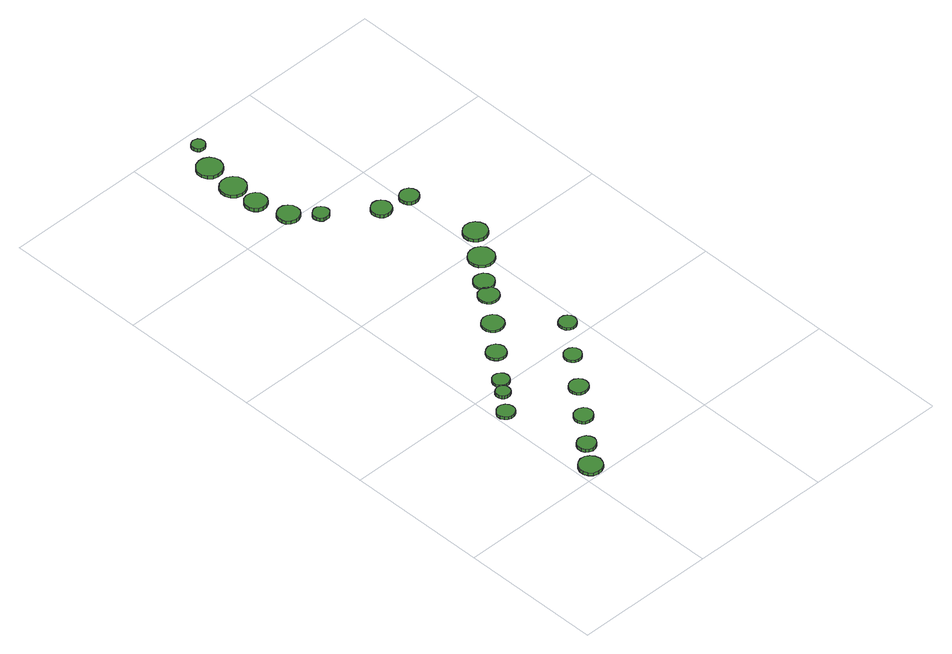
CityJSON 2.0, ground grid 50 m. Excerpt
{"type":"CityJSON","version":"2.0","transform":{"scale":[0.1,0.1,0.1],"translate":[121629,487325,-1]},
"CityObjects":{
"tree1":{"type":"SolitaryVegetationObject","attributes":{"function":"something"},"geometry":[{"type":"MultiSurface","lod":"1","boundaries":[[[0,1,2,3,4,5,6,7,8,9,10,11,12,13,14]],[[15,16,17,18,19,20,21,22,23,24,25,26,27,28,29]],[[0,29,28,1]],[[1,28,27,2]],[[2,27,26,3]],[[3,26,25,4]],[[4,25,24,5]],[[5,24,23,6]],[[6,23,22,7]],[[7,22,21,8]],[[8,21,20,9]],[[9,20,19,10]],[[10,19,18,11]],[[11,18,17,12]],[[12,17,16,13]],[[13,16,15,14]],[[14,15,29,0]]]}]},
"tree2":{"type":"SolitaryVegetationObject","attributes":{"function":"something"},"geometry":[{"type":"MultiSurface","lod":"1","boundaries":[[[30,31,32,33,34,35,36,37,38,39,40,41,42,43,44]],[[45,46,47,48,49,50,51,52,53,54,55,56,57,58,59]],[[30,59,58,31]],[[31,58,57,32]],[[32,57,56,33]],[[33,56,55,34]],[[34,55,54,35]],[[35,54,53,36]],[[36,53,52,37]],[[37,52,51,38]],[[38,51,50,39]],[[39,50,49,40]],[[40,49,48,41]],[[41,48,47,42]],[[42,47,46,43]],[[43,46,45,44]],[[44,45,59,30]]]}]},
"tree3":{"type":"SolitaryVegetationObject","attributes":{"function":"something"},"geometry":[{"type":"MultiSurface","lod":"1","boundaries":[[[60,61,62,63,64,65,66,67,68,69,70,71,72,73,74]],[[75,76,77,78,79,80,81,82,83,84,85,86,87,88,89]],[[60,89,88,61]],[[61,88,87,62]],[[62,87,86,63]],[[63,86,85,64]],[[64,85,84,65]],[[65,84,83,66]],[[66,83,82,67]],[[67,82,81,68]],[[68,81,80,69]],[[69,80,79,70]],[[70,79,78,71]],[[71,78,77,72]],[[72,77,76,73]],[[73,76,75,74]],[[74,75,89,60]]]}]},
"tree4":{"type":"SolitaryVegetationObject","attributes":{"function":"something"},"geometry":[{"type":"MultiSurface","lod":"1","boundaries":[[[90,91,92,93,94,95,96,97,98,99,100,101,102,103,104]],[[105,106,107,108,109,110,111,112,113,114,115,116,117,118,119]],[[90,119,118,91]],[[91,118,117,92]],[[92,117,116,93]],[[93,116,115,94]],[[94,115,114,95]],[[95,114,113,96]],[[96,113,112,97]],[[97,112,111,98]],[[98,111,110,99]],[[99,110,109,100]],[[100,109,108,101]],[[101,108,107,102]],[[102,107,106,103]],[[103,106,105,104]],[[104,105,119,90]]]}]},
"tree5":{"type":"SolitaryVegetationObject","attributes":{"function":"something"},"geometry":[{"type":"MultiSurface","lod":"1","boundaries":[[[120,121,122,123,124,125,126,127,128,129,130,131,132,133,134]],[[135,136,137,138,139,140,141,142,143,144,145,146,147,148,149]],[[120,149,148,121]],[[121,148,147,122]],[[122,147,146,123]],[[123,146,145,124]],[[124,145,144,125]],[[125,144,143,126]],[[126,143,142,127]],[[127,142,141,128]],[[128,141,140,129]],[[129,140,139,130]],[[130,139,138,131]],[[131,138,137,132]],[[132,137,136,133]],[[133,136,135,134]],[[134,135,149,120]]]}]},
"tree6":{"type":"SolitaryVegetationObject","attributes":{"function":"something"},"geometry":[{"type":"MultiSurface","lod":"1","boundaries":[[[150,151,152,153,154,155,156,157,158,159,160,161,162,163,164]],[[165,166,167,168,169,170,171,172,173,174,175,176,177,178,179]],[[150,179,178,151]],[[151,178,177,152]],[[152,177,176,153]],[[153,176,175,154]],[[154,175,174,155]],[[155,174,173,156]],[[156,173,172,157]],[[157,172,171,158]],[[158,171,170,159]],[[159,170,169,160]],[[160,169,168,161]],[[161,168,167,162]],[[162,167,166,163]],[[163,166,165,164]],[[164,165,179,150]]]}]},
"tree7":{"type":"SolitaryVegetationObject","attributes":{"function":"something"},"geometry":[{"type":"MultiSurface","lod":"1","boundaries":[[[180,181,182,183,184,185,186,187,188,189,190,191,192,193,194]],[[195,196,197,198,199,200,201,202,203,204,205,206,207,208,209]],[[180,209,208,181]],[[181,208,207,182]],[[182,207,206,183]],[[183,206,205,184]],[[184,205,204,185]],[[185,204,203,186]],[[186,203,202,187]],[[187,202,201,188]],[[188,201,200,189]],[[189,200,199,190]],[[190,199,198,191]],[[191,198,197,192]],[[192,197,196,193]],[[193,196,195,194]],[[194,195,209,180]]]}]},
"tree8":{"type":"SolitaryVegetationObject","attributes":{"function":"something"},"geometry":[{"type":"MultiSurface","lod":"1","boundaries":[[[210,211,212,213,214,215,216,217,218,219,220,221,222,223,224]],[[225,226,227,228,229,230,231,232,233,234,235,236,237,238,239]],[[210,239,238,211]],[[211,238,237,212]],[[212,237,236,213]],[[213,236,235,214]],[[214,235,234,215]],[[215,234,233,216]],[[216,233,232,217]],[[217,232,231,218]],[[218,231,230,219]],[[219,230,229,220]],[[220,229,228,221]],[[221,228,227,222]],[[222,227,226,223]],[[223,226,225,224]],[[224,225,239,210]]]}]},
"tree9":{"type":"SolitaryVegetationObject","attributes":{"function":"something"},"geometry":[{"type":"MultiSurface","lod":"1","boundaries":[[[240,241,242,243,244,245,246,247,248,249,250,251,252,253,254]],[[255,256,257,258,259,260,261,262,263,264,265,266,267,268,269]],[[240,269,268,241]],[[241,268,267,242]],[[242,267,266,243]],[[243,266,265,244]],[[244,265,264,245]],[[245,264,263,246]],[[246,263,262,247]],[[247,262,261,248]],[[248,261,260,249]],[[249,260,259,250]],[[250,259,258,251]],[[251,258,257,252]],[[252,257,256,253]],[[253,256,255,254]],[[254,255,269,240]]]}]},
"tree10":{"type":"SolitaryVegetationObject","attributes":{"function":"something"},"geometry":[{"type":"MultiSurface","lod":"1","boundaries":[[[270,271,272,273,274,275,276,277,278,279,280,281,282,283,284]],[[285,286,287,288,289,290,291,292,293,294,295,296,297,298,299]],[[270,299,298,271]],[[271,298,297,272]],[[272,297,296,273]],[[273,296,295,274]],[[274,295,294,275]],[[275,294,293,276]],[[276,293,292,277]],[[277,292,291,278]],[[278,291,290,279]],[[279,290,289,280]],[[280,289,288,281]],[[281,288,287,282]],[[282,287,286,283]],[[283,286,285,284]],[[284,285,299,270]]]}]},
"tree11":{"type":"SolitaryVegetationObject","attributes":{"function":"something"},"geometry":[{"type":"MultiSurface","lod":"1","boundaries":[[[300,301,302,303,304,305,306,307,308,309,310,311,312,313,314]],[[315,316,317,318,319,320,321,322,323,324,325,326,327,328,329]],[[300,329,328,301]],[[301,328,327,302]],[[302,327,326,303]],[[303,326,325,304]],[[304,325,324,305]],[[305,324,323,306]],[[306,323,322,307]],[[307,322,321,308]],[[308,321,320,309]],[[309,320,319,310]],[[310,319,318,311]],[[311,318,317,312]],[[312,317,316,313]],[[313,316,315,314]],[[314,315,329,300]]]}]},
"tree12":{"type":"SolitaryVegetationObject","attributes":{"function":"something"},"geometry":[{"type":"MultiSurface","lod":"1","boundaries":[[[330,331,332,333,334,335,336,337,338,339,340,341,342,343,344]],[[345,346,347,348,349,350,351,352,353,354,355,356,357,358,359]],[[330,359,358,331]],[[331,358,357,332]],[[332,357,356,333]],[[333,356,355,334]],[[334,355,354,335]],[[335,354,353,336]],[[336,353,352,337]],[[337,352,351,338]],[[338,351,350,339]],[[339,350,349,340]],[[340,349,348,341]],[[341,348,347,342]],[[342,347,346,343]],[[343,346,345,344]],[[344,345,359,330]]]}]},
"tree13":{"type":"SolitaryVegetationObject","attributes":{"function":"something"},"geometry":[{"type":"MultiSurface","lod":"1","boundaries":[[[360,361,362,363,364,365,366,367,368,369,370,371,372,373,374]],[[375,376,377,378,379,380,381,382,383,384,385,386,387,388,389]],[[360,389,388,361]],[[361,388,387,362]],[[362,387,386,363]],[[363,386,385,364]],[[364,385,384,365]],[[365,384,383,366]],[[366,383,382,367]],[[367,382,381,368]],[[368,381,380,369]],[[369,380,379,370]],[[370,379,378,371]],[[371,378,377,372]],[[372,377,376,373]],[[373,376,375,374]],[[374,375,389,360]]]}]},
"tree14":{"type":"SolitaryVegetationObject","attributes":{"function":"something"},"geometry":[{"type":"MultiSurface","lod":"1","boundaries":[[[390,391,392,393,394,395,396,397,398,399,400,401,402,403,404]],[[405,406,407,408,409,410,411,412,413,414,415,416,417,418,419]],[[390,419,418,391]],[[391,418,417,392]],[[392,417,416,393]],[[393,416,415,394]],[[394,415,414,395]],[[395,414,413,396]],[[396,413,412,397]],[[397,412,411,398]],[[398,411,410,399]],[[399,410,409,400]],[[400,409,408,401]],[[401,408,407,402]],[[402,407,406,403]],[[403,406,405,404]],[[404,405,419,390]]]}]},
"tree15":{"type":"SolitaryVegetationObject","attributes":{"function":"something"},"geometry":[{"type":"MultiSurface","lod":"1","boundaries":[[[420,421,422,423,424,425,426,427,428,429,430,431,432,433,434]],[[435,436,437,438,439,440,441,442,443,444,445,446,447,448,449]],[[420,449,448,421]],[[421,448,447,422]],[[422,447,446,423]],[[423,446,445,424]],[[424,445,444,425]],[[425,444,443,426]],[[426,443,442,427]],[[427,442,441,428]],[[428,441,440,429]],[[429,440,439,430]],[[430,439,438,431]],[[431,438,437,432]],[[432,437,436,433]],[[433,436,435,434]],[[434,435,449,420]]]}]},
"tree16":{"type":"SolitaryVegetationObject","attributes":{"function":"something"},"geometry":[{"type":"MultiSurface","lod":"1","boundaries":[[[450,451,452,453,454,455,456,457,458,459,460,461,462,463,464]],[[465,466,467,468,469,470,471,472,473,474,475,476,477,478,479]],[[450,479,478,451]],[[451,478,477,452]],[[452,477,476,453]],[[453,476,475,454]],[[454,475,474,455]],[[455,474,473,456]],[[456,473,472,457]],[[457,472,471,458]],[[458,471,470,459]],[[459,470,469,460]],[[460,469,468,461]],[[461,468,467,462]],[[462,467,466,463]],[[463,466,465,464]],[[464,465,479,450]]]}]},
"tree17":{"type":"SolitaryVegetationObject","attributes":{"function":"something"},"geometry":[{"type":"MultiSurface","lod":"1","boundaries":[[[480,481,482,483,484,485,486,487,488,489,490,491,492,493,494]],[[495,496,497,498,499,500,501,502,503,504,505,506,507,508,509]],[[480,509,508,481]],[[481,508,507,482]],[[482,507,506,483]],[[483,506,505,484]],[[484,505,504,485]],[[485,504,503,486]],[[486,503,502,487]],[[487,502,501,488]],[[488,501,500,489]],[[489,500,499,490]],[[490,499,498,491]],[[491,498,497,492]],[[492,497,496,493]],[[493,496,495,494]],[[494,495,509,480]]]}]},
"tree18":{"type":"SolitaryVegetationObject","attributes":{"function":"something"},"geometry":[{"type":"MultiSurface","lod":"1","boundaries":[[[510,511,512,513,514,515,516,517,518,519,520,521,522,523,524]],[[525,526,527,528,529,530,531,532,533,534,535,536,537,538,539]],[[510,539,538,511]],[[511,538,537,512]],[[512,537,536,513]],[[513,536,535,514]],[[514,535,534,515]],[[515,534,533,516]],[[516,533,532,517]],[[517,532,531,518]],[[518,531,530,519]],[[519,530,529,520]],[[520,529,528,521]],[[521,528,527,522]],[[522,527,526,523]],[[523,526,525,524]],[[524,525,539,510]]]}]},
"tree19":{"type":"SolitaryVegetationObject","attributes":{"function":"something"},"geometry":[{"type":"MultiSurface","lod":"1","boundaries":[[[540,541,542,543,544,545,546,547,548,549,550,551,552,553,554]],[[555,556,557,558,559,560,561,562,563,564,565,566,567,568,569]],[[540,569,568,541]],[[541,568,567,542]],[[542,567,566,543]],[[543,566,565,544]],[[544,565,564,545]],[[545,564,563,546]],[[546,563,562,547]],[[547,562,561,548]],[[548,561,560,549]],[[549,560,559,550]],[[550,559,558,551]],[[551,558,557,552]],[[552,557,556,553]],[[553,556,555,554]],[[554,555,569,540]]]}]},
"tree20":{"type":"SolitaryVegetationObject","attributes":{"function":"something"},"geometry":[{"type":"MultiSurface","lod":"1","boundaries":[[[570,571,572,573,574,575,576,577,578,579,580,581,582,583,584]],[[585,586,587,588,589,590,591,592,593,594,595,596,597,598,599]],[[570,599,598,571]],[[571,598,597,572]],[[572,597,596,573]],[[573,596,595,574]],[[574,595,594,575]],[[575,594,593,576]],[[576,593,592,577]],[[577,592,591,578]],[[578,591,590,579]],[[579,590,589,580]],[[580,589,588,581]],[[581,588,587,582]],[[582,587,586,583]],[[583,586,585,584]],[[584,585,599,570]]]}]},
"tree21":{"type":"SolitaryVegetationObject","attributes":{"function":"something"},"geometry":[{"type":"MultiSurface","lod":"1","boundaries":[[[600,601,602,603,604,605,606,607,608,609,610,611,612,613,614]],[[615,616,617,618,619,620,621,622,623,624,625,626,627,628,629]],[[600,629,628,601]],[[601,628,627,602]],[[602,627,626,603]],[[603,626,625,604]],[[604,625,624,605]],[[605,624,623,606]],[[606,623,622,607]],[[607,622,621,608]],[[608,621,620,609]],[[609,620,619,610]],[[610,619,618,611]],[[611,618,617,612]],[[612,617,616,613]],[[613,616,615,614]],[[614,615,629,600]]]}]},
"tree22":{"type":"SolitaryVegetationObject","attributes":{"function":"something"},"geometry":[{"type":"MultiSurface","lod":"1","boundaries":[[[630,631,632,633,634,635,636,637,638,639,640,641,642,643,644]],[[645,646,647,648,649,650,651,652,653,654,655,656,657,658,659]],[[630,659,658,631]],[[631,658,657,632]],[[632,657,656,633]],[[633,656,655,634]],[[634,655,654,635]],[[635,654,653,636]],[[636,653,652,637]],[[637,652,651,638]],[[638,651,650,639]],[[639,650,649,640]],[[640,649,648,641]],[[641,648,647,642]],[[642,647,646,643]],[[643,646,645,644]],[[644,645,659,630]]]}]},
"tree23":{"type":"SolitaryVegetationObject","attributes":{"function":"something"},"geometry":[{"type":"MultiSurface","lod":"1","boundaries":[[[660,661,662,663,664,665,666,667,668,669,670,671,672,673,674]],[[675,676,677,678,679,680,681,682,683,684,685,686,687,688,689]],[[660,689,688,661]],[[661,688,687,662]],[[662,687,686,663]],[[663,686,685,664]],[[664,685,684,665]],[[665,684,683,666]],[[666,683,682,667]],[[667,682,681,668]],[[668,681,680,669]],[[669,680,679,670]],[[670,679,678,671]],[[671,678,677,672]],[[672,677,676,673]],[[673,676,675,674]],[[674,675,689,660]]]}]}
},
"vertices":[
[91,43,18],[87,60,18],[77,73,18],[63,82,18],[46,84,18],[30,78,18],[18,67,18],[11,52,18],[11,35,18],[18,20,18],[30,8,18],[46,3,18],[63,5,18],[77,13,18],[87,27,18],[87,27,6],[77,13,6],[63,5,6],[46,3,6],[30,8,6],[18,20,6],[11,35,6],[11,52,6],[18,67,6],[30,78,6],[46,84,6],[63,82,6],[77,73,6],[87,60,6],[91,43,6],
[144,123,18],[141,136,18],[133,147,18],[122,153,18],[109,155,18],[96,151,18],[86,142,18],[81,130,18],[81,116,18],[86,104,18],[96,95,18],[109,91,18],[122,93,18],[133,99,18],[141,110,18],[141,110,6],[133,99,6],[122,93,6],[109,91,6],[96,95,6],[86,104,6],[81,116,6],[81,130,6],[86,142,6],[96,151,6],[109,155,6],[122,153,6],[133,147,6],[141,136,6],[144,123,6],
[67,403,18],[65,415,18],[57,425,18],[46,432,18],[34,433,18],[22,429,18],[13,421,18],[7,409,18],[7,397,18],[13,385,18],[22,377,18],[34,373,18],[46,374,18],[57,380,18],[65,390,18],[65,390,7],[57,380,7],[46,374,7],[34,373,7],[22,377,7],[13,385,7],[7,397,7],[7,409,7],[13,421,7],[22,429,7],[34,433,7],[46,432,7],[57,425,7],[65,415,7],[67,403,7],
[118,473,20],[116,483,20],[110,491,20],[101,496,20],[91,497,20],[81,494,20],[73,487,20],[69,478,20],[69,467,20],[73,458,20],[81,451,20],[91,448,20],[101,449,20],[110,454,20],[116,462,20],[116,462,8],[110,454,8],[101,449,8],[91,448,8],[81,451,8],[73,458,8],[69,467,8],[69,478,8],[73,487,8],[81,494,8],[91,497,8],[101,496,8],[110,491,8],[116,483,8],[118,473,8],
[229,223,17],[226,236,17],[218,246,17],[206,253,17],[193,254,17],[180,250,17],[171,241,17],[165,229,17],[165,216,17],[171,204,17],[180,195,17],[193,191,17],[206,192,17],[218,199,17],[226,210,17],[226,210,6],[218,199,6],[206,192,6],[193,191,6],[180,195,6],[171,204,6],[165,216,6],[165,229,6],[171,241,6],[180,250,6],[193,254,6],[206,253,6],[218,246,6],[226,236,6],[229,223,6],
[157,517,18],[155,529,18],[148,538,18],[137,544,18],[125,546,18],[114,542,18],[105,534,18],[100,523,18],[100,511,18],[105,500,18],[114,492,18],[125,488,18],[137,489,18],[148,495,18],[155,505,18],[155,505,8],[148,495,8],[137,489,8],[125,488,8],[114,492,8],[105,500,8],[100,511,8],[100,523,8],[105,534,8],[114,542,8],[125,546,8],[137,544,8],[148,538,8],[155,529,8],[157,517,8],
[312,328,17],[309,341,17],[301,352,17],[289,359,17],[276,360,17],[263,356,17],[252,347,17],[247,335,17],[247,321,17],[252,308,17],[263,299,17],[276,295,17],[289,297,17],[301,303,17],[309,314,17],[309,314,7],[301,303,7],[289,297,7],[276,295,7],[263,299,7],[252,308,7],[247,321,7],[247,335,7],[252,347,7],[263,356,7],[276,360,7],[289,359,7],[301,352,7],[309,341,7],[312,328,7],
[241,618,18],[238,631,18],[230,643,18],[218,650,18],[204,651,18],[190,647,18],[180,638,18],[174,625,18],[174,610,18],[180,598,18],[190,588,18],[204,584,18],[218,585,18],[230,592,18],[238,604,18],[238,604,9],[230,592,9],[218,585,9],[204,584,9],[190,588,9],[180,598,9],[174,610,9],[174,625,9],[180,638,9],[190,647,9],[204,651,9],[218,650,9],[230,643,9],[238,631,9],[241,618,9],
[398,444,17],[396,456,17],[388,466,17],[378,472,17],[365,474,17],[353,470,17],[344,462,17],[339,450,17],[339,438,17],[344,426,17],[353,418,17],[365,414,17],[378,415,17],[388,422,17],[396,432,17],[396,432,8],[388,422,8],[378,415,8],[365,414,8],[353,418,8],[344,426,8],[339,438,8],[339,450,8],[344,462,8],[353,470,8],[365,474,8],[378,472,8],[388,466,8],[396,456,8],[398,444,8],
[330,719,18],[327,735,18],[318,747,18],[304,755,18],[289,757,18],[274,752,18],[262,741,18],[256,727,18],[256,711,18],[262,697,18],[274,687,18],[289,682,18],[304,684,18],[318,691,18],[327,704,18],[327,704,10],[318,691,10],[304,684,10],[289,682,10],[274,687,10],[262,697,10],[256,711,10],[256,727,10],[262,741,10],[274,752,10],[289,757,10],[304,755,10],[318,747,10],[327,735,10],[330,719,10],
[410,820,18],[407,834,18],[398,846,18],[385,854,18],[370,855,18],[356,851,18],[345,841,18],[339,827,18],[339,813,18],[345,799,18],[356,789,18],[370,785,18],[385,786,18],[398,794,18],[407,806,18],[407,806,10],[398,794,10],[385,786,10],[370,785,10],[356,789,10],[345,799,10],[339,813,10],[339,827,10],[345,841,10],[356,851,10],[370,855,10],[385,854,10],[398,846,10],[407,834,10],[410,820,10],
[491,560,18],[488,573,18],[481,583,18],[470,589,18],[457,590,18],[445,586,18],[436,578,18],[431,566,18],[431,554,18],[436,542,18],[445,534,18],[457,530,18],[470,531,18],[481,538,18],[488,548,18],[488,548,9],[481,538,9],[470,531,9],[457,530,9],[445,534,9],[436,542,9],[431,554,9],[431,566,9],[436,578,9],[445,586,9],[457,590,9],[470,589,9],[481,583,9],[488,573,9],[491,560,9],
[229,1516,25],[226,1531,25],[216,1544,25],[203,1552,25],[187,1553,25],[172,1548,25],[160,1538,25],[154,1523,25],[154,1508,25],[160,1493,25],[172,1483,25],[187,1478,25],[203,1479,25],[216,1487,25],[226,1500,25],[226,1500,12],[216,1487,12],[203,1479,12],[187,1478,12],[172,1483,12],[160,1493,12],[154,1508,12],[154,1523,12],[160,1538,12],[172,1548,12],[187,1553,12],[203,1552,12],[216,1544,12],[226,1531,12],[229,1516,12],
[198,1628,24],[195,1644,24],[186,1656,24],[172,1664,24],[156,1666,24],[141,1661,24],[130,1650,24],[123,1636,24],[123,1620,24],[130,1606,24],[141,1595,24],[156,1590,24],[172,1592,24],[186,1600,24],[195,1613,24],[195,1613,11],[186,1600,11],[172,1592,11],[156,1590,11],[141,1595,11],[130,1606,11],[123,1620,11],[123,1636,11],[130,1650,11],[141,1661,11],[156,1666,11],[172,1664,11],[186,1656,11],[195,1644,11],[198,1628,11],
[444,875,18],[441,890,18],[432,902,18],[419,909,18],[404,911,18],[390,906,18],[379,896,18],[373,883,18],[373,868,18],[379,854,18],[390,844,18],[404,840,18],[419,841,18],[432,849,18],[441,861,18],[441,861,10],[432,849,10],[419,841,10],[404,840,10],[390,844,10],[379,854,10],[373,868,10],[373,883,10],[379,896,10],[390,906,10],[404,911,10],[419,909,10],[432,902,10],[441,890,10],[444,875,10],
[201,1724,26],[197,1742,26],[186,1756,26],[170,1766,26],[152,1767,26],[135,1762,26],[121,1750,26],[114,1733,26],[114,1715,26],[121,1698,26],[135,1686,26],[152,1680,26],[170,1682,26],[186,1691,26],[197,1706,26],[197,1706,14],[186,1691,14],[170,1682,14],[152,1680,14],[135,1686,14],[121,1698,14],[114,1715,14],[114,1733,14],[121,1750,14],[135,1762,14],[152,1767,14],[170,1766,14],[186,1756,14],[197,1742,14],[201,1724,14],
[293,1447,25],[291,1458,25],[284,1468,25],[274,1474,25],[262,1475,25],[252,1471,25],[243,1463,25],[238,1453,25],[238,1441,25],[243,1431,25],[252,1423,25],[262,1420,25],[274,1421,25],[284,1427,25],[291,1436,25],[291,1436,12],[284,1427,12],[274,1421,12],[262,1420,12],[252,1423,12],[243,1431,12],[238,1441,12],[238,1453,12],[243,1463,12],[252,1471,12],[262,1475,12],[274,1474,12],[284,1468,12],[291,1458,12],[293,1447,12],
[211,1838,25],[207,1856,25],[197,1871,25],[181,1880,25],[163,1882,25],[145,1876,25],[132,1864,25],[124,1848,25],[124,1829,25],[132,1813,25],[145,1800,25],[163,1795,25],[181,1797,25],[197,1806,25],[207,1821,25],[207,1821,13],[197,1806,13],[181,1797,13],[163,1795,13],[145,1800,13],[132,1813,13],[124,1829,13],[124,1848,13],[132,1864,13],[145,1876,13],[163,1882,13],[181,1880,13],[197,1871,13],[207,1856,13],[211,1838,13],
[526,962,18],[523,980,18],[512,995,18],[496,1004,18],[477,1006,18],[460,1000,18],[446,988,18],[439,971,18],[439,952,18],[446,936,18],[460,923,18],[477,918,18],[496,920,18],[512,929,18],[523,944,18],[523,944,9],[512,929,9],[496,920,9],[477,918,9],[460,923,9],[446,936,9],[439,952,9],[439,971,9],[446,988,9],[460,1000,9],[477,1006,9],[496,1004,9],[512,995,9],[523,980,9],[526,962,9],
[240,1938,24],[238,1948,24],[233,1956,24],[224,1960,24],[215,1961,24],[205,1958,24],[198,1952,24],[194,1943,24],[194,1933,24],[198,1924,24],[205,1918,24],[215,1915,24],[224,1916,24],[233,1921,24],[238,1929,24],[238,1929,12],[233,1921,12],[224,1916,12],[215,1915,12],[205,1918,12],[198,1924,12],[194,1933,12],[194,1943,12],[198,1952,12],[205,1958,12],[215,1961,12],[224,1960,12],[233,1956,12],[238,1948,12],[240,1938,12],
[450,1334,23],[447,1348,23],[439,1360,23],[426,1367,23],[411,1369,23],[398,1364,23],[387,1354,23],[381,1341,23],[381,1327,23],[387,1313,23],[398,1303,23],[411,1299,23],[426,1301,23],[439,1308,23],[447,1320,23],[447,1320,11],[439,1308,11],[426,1301,11],[411,1299,11],[398,1303,11],[387,1313,11],[381,1327,11],[381,1341,11],[387,1354,11],[398,1364,11],[411,1369,11],[426,1367,11],[439,1360,11],[447,1348,11],[450,1334,11],
[591,1056,21],[587,1073,21],[577,1086,21],[562,1095,21],[545,1097,21],[529,1092,21],[516,1080,21],[509,1064,21],[509,1047,21],[516,1032,21],[529,1020,21],[545,1015,21],[562,1017,21],[577,1025,21],[587,1039,21],[587,1039,9],[577,1025,9],[562,1017,9],[545,1015,9],[529,1020,9],[516,1032,9],[509,1047,9],[509,1064,9],[516,1080,9],[529,1092,9],[545,1097,9],[562,1095,9],[577,1086,9],[587,1073,9],[591,1056,9],
[549,1314,23],[546,1327,23],[538,1338,23],[526,1345,23],[513,1346,23],[500,1342,23],[490,1333,23],[485,1321,23],[485,1307,23],[490,1295,23],[500,1286,23],[513,1282,23],[526,1284,23],[538,1290,23],[546,1301,23],[546,1301,10],[538,1290,10],[526,1284,10],[513,1282,10],[500,1286,10],[490,1295,10],[485,1307,10],[485,1321,10],[490,1333,10],[500,1342,10],[513,1346,10],[526,1345,10],[538,1338,10],[546,1327,10],[549,1314,10]
]}
